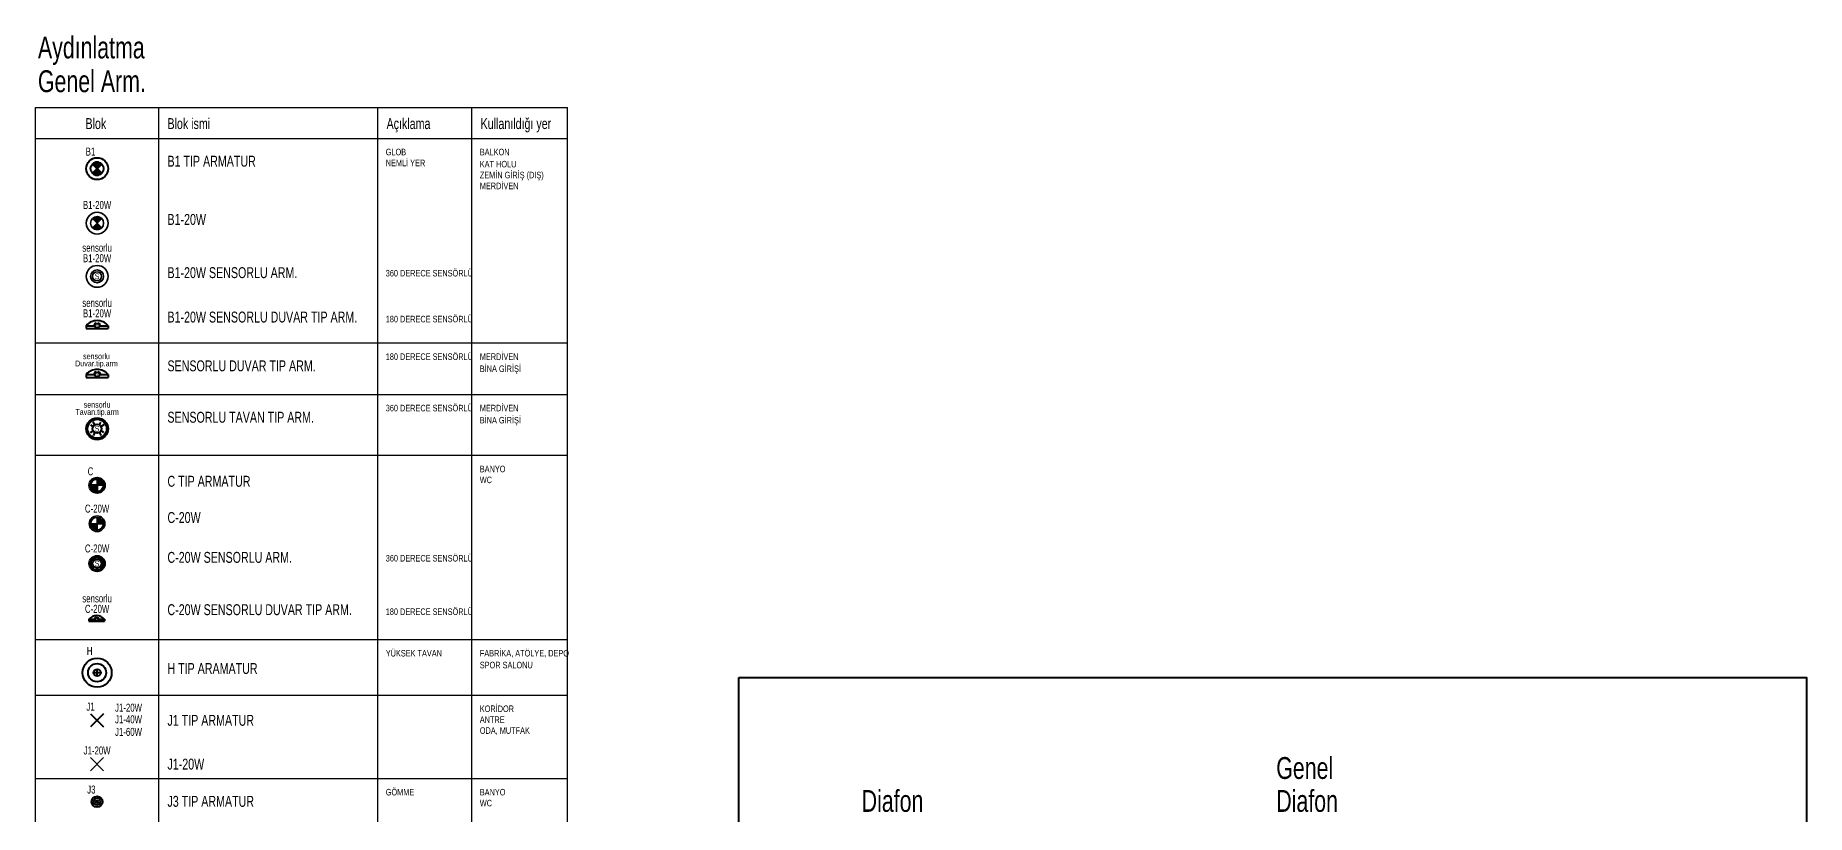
# Model space of a CAD drawing. Header units: millimetres. Extents: x -4521 to 20262, y 301 to 3092.
# Drawn here: x 9026 to 11460, y 2021 to 3092 of the extents above; entities that cross this region are included whole.
import ezdxf
from ezdxf.enums import TextEntityAlignment as Align

# ---------------------------------------------------------------- set-up
doc = ezdxf.new("R2010")
doc.units = ezdxf.units.MM
doc.linetypes.add('CONTINOUS', pattern=[0])
doc.linetypes.add('CONTINU', pattern=[0])
for name, color, linetype, lineweight in [('Aydınlatma', 4, 'CONTINOUS', 35), ('Aydınlatma_', 3, 'Continuous', 40), ('diyafon', 6, 'Continuous', 40), ('genell', 4, 'Continuous', 25)]:
    doc.layers.add(name, color=color, linetype=linetype, lineweight=lineweight)
doc.styles.add('Grupcad', font='arial.ttf', dxfattribs={"width": 0.7})
doc.styles.add('ROMANTUR', font='arial.ttf', dxfattribs={"width": 0.7})

# ---------------------------------------------------------------- blocks, each defined once
blk = doc.blocks.new('J3 TIP ARMATUR')
at = {"layer": 'Aydınlatma_', "color": 2, "linetype": 'CONTINU'}
for p, q in [((1.847367575697717, 0), (-1.847367575697717, 0)), ((0, -1.847367575697717), (0, 1.847367575683165))]:
    blk.add_line(p, q, dxfattribs=at)
at = {"layer": 'Aydınlatma_', "color": 1, "linetype": 'CONTINU'}
blk.add_circle((0, 0), 7.500000000000258, dxfattribs=at)
at = {"layer": 'Aydınlatma_', "color": 2, "linetype": 'CONTINU'}
for radius in [4.671364828084501, 1.847367575691228]:
    blk.add_circle((0, 0), radius, dxfattribs=at)
at = {"layer": 'Aydınlatma_', "color": 4, "linetype": 'CONTINU', "style": 'Grupcad', "width": 0.7, "flags": 8}
blk.add_attdef('J3', text='', height=11, dxfattribs=at).set_placement((-7.901658188406145, 16.73159014116391), align=Align.MIDDLE_CENTER)
blk = doc.blocks.new('SENSORLU TAVAN TIP ARM.')
at = {"layer": 'Aydınlatma_', "color": 2}
for p, q in [((-9.193400258023757, 5.278675489360467), (-5.33928896006546, 3.053503293987887)), ((-3.070827775358339, 5.317728916015767), (-5.29600222838053, 9.171844124372)), ((3.109384441529983, 5.300403584224114), (5.334565667581046, 9.154530523795984)), ((9.211983580011292, 5.261368763116479), (5.357860550866462, 3.036189794751408)), ((-9.193400258023757, -5.278675489353191), (-5.33928896006546, -3.053503293987887)), ((-3.070827775358339, -5.317728916015767), (-5.29600222838053, -9.171844124372)), ((3.109384441529983, -5.300403584224114), (5.334565667581046, -9.154530523795984)), ((9.211983580011292, -5.261368763116479), (5.357860550866462, -3.036189794744132))]:
    blk.add_line(p, q, dxfattribs=at)
at = {"layer": 'Aydınlatma_', "color": 1}
for radius in [15, 13]:
    blk.add_circle((0, 0), radius, dxfattribs=at)
at = {"layer": 'Aydınlatma_', "color": 4}
blk.add_circle((0, 0), 6.138631071872412, dxfattribs=at)
at = {"layer": 'Aydınlatma_', "color": 4, "linetype": 'Continuous', "width": 0.7, "flags": 8}
for tag, style, p in [('TAVAN.TIP.ARM', 'ROMANTUR', (0, 23.14453672250966)), ('SENSORLU', 'ROMANTUR', (0, 33.07544454277377)), ('S.', 'Grupcad', (0, 0))]:
    blk.add_attdef(tag, text='', height=8, dxfattribs=dict(at, style=style)).set_placement(p, align=Align.MIDDLE_CENTER)
blk = doc.blocks.new('SENSORLU DUVAR TIP ARM.')
at = {"layer": 'Aydınlatma_', "color": 1}
for p, q in [((-15, 4), (-3.069315535933129, 4)), ((-15, 4), (-15, 0)), ((-15, 0), (15, 0)), ((3.069315535933129, 4), (15, 4)), ((15, 4), (15, 0))]:
    blk.add_line(p, q, dxfattribs=at)
at = {"layer": 'Aydınlatma_', "color": 2}
for p, q in [((-4.596700129011879, 6.639337744680233), (-2.66964448003273, 5.526751646990306)), ((-1.535413887686445, 6.658864458004246), (-2.648001114182989, 8.585922062186)), ((1.554692220772267, 6.650201792115695), (2.667282833790523, 8.577265261897992)), ((4.60599178999837, 6.630684381554602), (2.678930275433231, 5.518094897372066))]:
    blk.add_line(p, q, dxfattribs=at)
at = {"layer": 'Aydınlatma_', "color": 4}
blk.add_circle((0, 4), 3.069315535936206, dxfattribs=at)
at = {"layer": 'Aydınlatma_', "color": 1}
blk.add_arc((0, -8.700497362486203), 19.6545830089198, 40.25458339466139, 139.7454166053386, dxfattribs=at)
at = {"layer": 'Aydınlatma_', "color": 4, "linetype": 'Continuous', "width": 0.7, "flags": 8}
for tag, height, style, p in [('SENSORLU', 8, 'ROMANTUR', (-0.8093724899372319, 29.01285820532212)), ('DUVAR.TIP.ARM', 8, 'ROMANTUR', (-0.8093724899372319, 19.08195038505801)), ('S.', 4, 'Grupcad', (0, 4))]:
    blk.add_attdef(tag, text='', height=height, dxfattribs=dict(at, style=style)).set_placement(p, align=Align.MIDDLE_CENTER)
blk = doc.blocks.new('B1 TIP ARMATUR')
at = {"layer": 'Aydınlatma_', "linetype": 'CONTINU'}
h = blk.add_hatch(color=1, dxfattribs=at)
edge = h.paths.add_edge_path()
edge.add_arc((0, 3.783497959375381e-10), 8.90954544273853, 44.99999999941044, 135.0000000005896)
edge.add_line((-6.299999999930151, 6.30000000014843), (6.300000000162981, -6.299999999886495))
edge.add_arc((0, 0), 8.90954544273853, 224.9999999994104, 315.0000000005896, ccw=False)
edge.add_line((-6.299999999813735, -6.29999999977008), (6.300000000046566, 6.30000000014843))
at = {"layer": 'Aydınlatma_', "color": 1, "linetype": 'CONTINU'}
for p, q in [((-6.299999999930151, 6.30000000014843), (6.300000000162981, -6.299999999886495)), ((6.300000000046566, 6.30000000014843), (-6.299999999813735, -6.29999999977008))]:
    blk.add_line(p, q, dxfattribs=at)
at = {"layer": 'Aydınlatma_', "color": 1}
blk.add_circle((8.731149137020111e-11, 1.600710675120354e-10), 15, dxfattribs=at)
at = {"layer": 'Aydınlatma_', "color": 1, "linetype": 'CONTINU'}
blk.add_circle((1.164153218269348e-10, 1.600710675120354e-10), 8.909545442950497, dxfattribs=at)
for centre, start, end in [((0, 3.783497959375381e-10), 44.99999999941044, 135.0000000005896), ((0, 0), 224.9999999994105, 315.0000000005895)]:
    blk.add_arc(centre, 8.90954544273853, start, end, dxfattribs=at)
at = {"layer": 'Aydınlatma_', "color": 4, "linetype": 'Continuous', "style": 'Grupcad', "width": 0.7, "flags": 8}
blk.add_attdef('B1', text='', height=11, dxfattribs=at).set_placement((-9.075053646840388, 23.48870838653238), align=Align.MIDDLE_CENTER)
blk = doc.blocks.new('B1-20W')
at = {"layer": 'Aydınlatma', "linetype": 'CONTINU'}
h = blk.add_hatch(color=1, dxfattribs=at)
edge = h.paths.add_edge_path()
edge.add_arc((-1.164153218269348e-10, 1.891748979687691e-10), 8.90954544273853, 44.99999999941044, 135.0000000005896)
edge.add_line((-6.300000000046566, 6.299999999959255), (6.300000000046566, -6.30000000007567))
edge.add_arc((-1.164153218269348e-10, -1.891748979687691e-10), 8.90954544273853, 224.9999999994104, 315.0000000005896, ccw=False)
edge.add_line((-6.299999999930151, -6.299999999959255), (6.299999999930151, 6.299999999959255))
at = {"layer": 'Aydınlatma', "color": 1, "linetype": 'CONTINU'}
for p, q in [((-6.300000000046566, 6.299999999959255), (6.300000000046566, -6.30000000007567)), ((6.299999999930151, 6.299999999959255), (-6.299999999930151, -6.299999999959255))]:
    blk.add_line(p, q, dxfattribs=at)
at = {"layer": 'Aydınlatma', "color": 4, "linetype": 'CONTINU'}
blk.add_circle((-2.91038304567337e-11, -2.91038304567337e-11), 15, dxfattribs=at)
at = {"layer": 'Aydınlatma', "color": 1, "linetype": 'CONTINU'}
blk.add_circle((0, -2.91038304567337e-11), 8.909545442950497, dxfattribs=at)
for centre, start, end in [((-1.164153218269348e-10, 1.891748979687691e-10), 44.99999999928148, 135.0000000007185), ((-1.164153218269348e-10, -1.891748979687691e-10), 224.9999999992815, 315.0000000007185)]:
    blk.add_arc(centre, 8.90954544273853, start, end, dxfattribs=at)
at = {"layer": 'Aydınlatma', "linetype": 'CONTINU', "style": 'Grupcad', "width": 0.7, "flags": 8}
blk.add_attdef('B1-20W', text='', height=11, dxfattribs=at).set_placement((-2.91038304567337e-11, 24.9999999999709), align=Align.MIDDLE_CENTER)
blk = doc.blocks.new('B1-20W SENSORLU ARM.')
at = {"layer": 'Aydınlatma', "color": 1, "linetype": 'CONTINU'}
for p, q in [((-6.300000000046566, 6.299999999988358), (-4.340667658325401, 4.340667658267193)), ((6.299999999930151, 6.299999999988358), (4.340667658136226, 4.340667658208986)), ((-4.34066765809257, -4.340667658063467), (-6.299999999930151, -6.299999999930151)), ((4.340667657947051, -4.340667657976155), (6.300000000046566, -6.300000000046566))]:
    blk.add_line(p, q, dxfattribs=at)
at = {"layer": 'Aydınlatma', "linetype": 'CONTINU'}
blk.add_circle((-2.91038304567337e-11, 0), 15, dxfattribs=at)
at = {"layer": 'Aydınlatma', "color": 1, "linetype": 'CONTINU'}
for centre, radius in [((0, 0), 8.909545442950497), ((-1.164153218269348e-10, 2.182787284255028e-10), 6.138631071872412)]:
    blk.add_circle(centre, radius, dxfattribs=at)
at = {"layer": 'Aydınlatma', "linetype": 'CONTINU', "style": 'Grupcad', "width": 0.7, "flags": 8}
for tag, p in [('SENSORLU', (-2.91038304567337e-11, 39.36143288080348)), ('B1-20W', (-2.91038304567337e-11, 25))]:
    blk.add_attdef(tag, text='', height=11, dxfattribs=at).set_placement(p, align=Align.MIDDLE_CENTER)
at = {"layer": 'Aydınlatma', "color": 4, "linetype": 'CONTINU', "style": 'Grupcad', "width": 0.7, "flags": 8}
blk.add_attdef('S.', text='', height=8, dxfattribs=at).set_placement((-1.164153218269348e-10, 2.182787284255028e-10), align=Align.MIDDLE_CENTER)
blk = doc.blocks.new('B1-20W SENSORLU DUVAR TIP ARM.')
at = {"layer": 'Aydınlatma_', "color": 1}
for p, q in [((-15, 4), (-3.069315535933129, 4)), ((-15, 4), (-15, 0)), ((-15, 0), (15, 0)), ((3.069315535933129, 4), (15, 4)), ((15, 4), (15, 0))]:
    blk.add_line(p, q, dxfattribs=at)
at = {"layer": 'Aydınlatma_', "color": 2}
for p, q in [((-4.596700129011879, 6.639337744680233), (-2.66964448003273, 5.526751646990306)), ((-1.535413887686445, 6.658864458004246), (-2.648001114182989, 8.585922062186)), ((1.554692220772267, 6.650201792115695), (2.667282833790523, 8.577265261897992)), ((4.60599178999837, 6.630684381554602), (2.678930275433231, 5.518094897372066))]:
    blk.add_line(p, q, dxfattribs=at)
at = {"layer": 'Aydınlatma_', "color": 4}
blk.add_circle((0, 4), 3.069315535936206, dxfattribs=at)
at = {"layer": 'Aydınlatma_', "color": 1}
blk.add_arc((0, -8.700497362486203), 19.6545830089198, 40.25458339466139, 139.7454166053386, dxfattribs=at)
at = {"layer": 'Aydınlatma_', "color": 4, "linetype": 'Continuous', "style": 'Grupcad', "width": 0.7, "flags": 8}
for tag, height, p in [('SENSORLU', 11, (0, 35.31551852723351)), ('B1-20W', 11, (0, 20.95408564643003)), ('S.', 4, (0, 4))]:
    blk.add_attdef(tag, text='', height=height, dxfattribs=at).set_placement(p, align=Align.MIDDLE_CENTER)
blk = doc.blocks.new('C TIP ARMATUR')
at = {"layer": 'Aydınlatma_', "linetype": 'CONTINU', "ltscale": 0.75}
h = blk.add_hatch(color=1, dxfattribs=at)
h.paths.add_polyline_path([(8.702380952381645, -1.455191522836685e-11), (0, -1.455191522836685e-11), (0, 8.702380952359817, -0.4142135623730951)])
h.paths.add_polyline_path([(0, -8.702380952388921, -0.4142135623730951), (-8.702380952367093, -1.455191522836685e-11), (0, -1.455191522836685e-11)])
at = {"layer": 'Aydınlatma_', "color": 1, "linetype": 'CONTINU', "ltscale": 0.75}
for p, q in [((8.702380952381645, 0), (-8.702380952367093, 0)), ((0, 8.70238095237437), (0, -8.70238095237437))]:
    blk.add_line(p, q, dxfattribs=at)
for radius in [10.74999999999503, 8.702380952376926]:
    blk.add_circle((0, 0), radius, dxfattribs=at)
at = {"layer": 'Aydınlatma_', "color": 4, "linetype": 'Continuous', "style": 'Grupcad', "width": 0.7, "flags": 8}
blk.add_attdef('C', text='', height=11, dxfattribs=at).set_placement((-9.0750536469277, 19.23870838636503), align=Align.MIDDLE_CENTER)
blk = doc.blocks.new('C-20W')
at = {"layer": 'Aydınlatma', "linetype": 'CONTINU'}
h = blk.add_hatch(color=1, dxfattribs=at)
h.paths.add_polyline_path([(8.702380952381645, -1.455191522836685e-11), (0, -1.455191522836685e-11), (0, 8.702380952352541, -0.4142135623730951)])
h.paths.add_polyline_path([(0, -8.702380952381645, -0.4142135623730951), (-8.702380952367093, -1.455191522836685e-11), (0, -1.455191522836685e-11)])
at = {"layer": 'Aydınlatma', "color": 1, "linetype": 'CONTINU'}
for p, q in [((8.702380952381645, 0), (-8.702380952367093, 0)), ((0, 8.702380952381645), (0, -8.702380952381645))]:
    blk.add_line(p, q, dxfattribs=at)
at = {"layer": 'Aydınlatma', "linetype": 'CONTINU'}
blk.add_circle((0, 0), 10.74999999999503, dxfattribs=at)
at = {"layer": 'Aydınlatma', "color": 1, "linetype": 'CONTINU'}
blk.add_circle((0, 0), 8.702380952376926, dxfattribs=at)
at = {"layer": 'Aydınlatma', "linetype": 'CONTINU', "style": 'Grupcad', "width": 0.7, "flags": 8}
blk.add_attdef('C-40W', text='', height=11, dxfattribs=at).set_placement((0, 20.74999999998545), align=Align.MIDDLE_CENTER)
blk = doc.blocks.new('C-20W SENSORLU DUVAR TIP ARM.')
at = {"layer": 'Aydınlatma_', "color": 1}
for p, q in [((-10.75, 2.866666666668607), (-2.199676134070614, 2.866666666668607)), ((-10.75, 2.866666666668607), (-10.75, 0)), ((-10.75, 0), (10.75, 0)), ((2.199676134099718, 2.866666666668607), (10.75, 2.866666666668607)), ((10.75, 2.866666666668607), (10.75, 0))]:
    blk.add_line(p, q, dxfattribs=at)
at = {"layer": 'Aydınlatma_', "color": 2}
for p, q in [((-3.294301759131486, 4.758192050358048), (-1.913245210686, 3.96083868034475)), ((-1.10037995284074, 4.772186194903043), (-1.897734131838661, 6.153244144566997)), ((1.114196091541089, 4.765977951014065), (1.911552697536536, 6.147040104362532)), ((3.300960782828042, 4.75199047345086), (1.919900030741701, 3.954634676454589))]:
    blk.add_line(p, q, dxfattribs=at)
at = {"layer": 'Aydınlatma_', "color": 4}
blk.add_circle((0, 2.866666666668607), 2.199676134087615, dxfattribs=at)
at = {"layer": 'Aydınlatma_', "color": 1}
blk.add_arc((0, -6.235356443110504), 14.08578448972587, 40.25458339466139, 139.7454166053386, dxfattribs=at)
at = {"layer": 'Aydınlatma_', "color": 4, "linetype": 'Continuous', "style": 'Grupcad', "width": 0.7, "flags": 8}
for tag, height, p in [('SENSORLU', 11, (0.6155137409368763, 31.4755048365987)), ('C-20W', 11, (0.6155137409368763, 17.11407195579523)), ('S.', 2.866666666666668, (0, 2.866666666668607))]:
    blk.add_attdef(tag, text='', height=height, dxfattribs=at).set_placement(p, align=Align.MIDDLE_CENTER)
blk = doc.blocks.new('C-20W SENSORLU ARM.')
at = {"layer": 'Aydınlatma_', "color": 4, "linetype": 'CONTINU'}
for p, q in [((-6.153512583929114, 6.15351258386363), (-4.340667658325401, 4.340667658259918)), ((6.153512583870906, 6.153512583921838), (4.340667658136226, 4.340667658208986)), ((-4.34066765809257, -4.340667658056191), (-6.15351258390001, -6.153512583892734)), ((4.340667657947051, -4.340667657968879), (6.15351258390001, -6.153512583892734))]:
    blk.add_line(p, q, dxfattribs=at)
at = {"layer": 'Aydınlatma_', "color": 1, "linetype": 'CONTINU', "ltscale": 0.75}
blk.add_line((8.702380952381645, 0), (6.138631071749842, 0), dxfattribs=at)
for radius in [10.74999999999503, 8.702380952376926]:
    blk.add_circle((0, 0), radius, dxfattribs=at)
at = {"layer": 'Aydınlatma_', "color": 3}
blk.add_circle((-1.164153218269348e-10, 2.182787284255028e-10), 6.138631071872412, dxfattribs=at)
at = {"layer": 'Aydınlatma_', "color": 4, "linetype": 'Continuous', "style": 'Grupcad', "width": 0.7, "flags": 8}
for tag, height, p in [('C-20W', 11, (0, 20.74999999999272)), ('S.', 8, (-1.164153218269348e-10, 2.182787284255028e-10))]:
    blk.add_attdef(tag, text='', height=height, dxfattribs=at).set_placement(p, align=Align.MIDDLE_CENTER)
blk = doc.blocks.new('H TIP ARAMATUR')
at = {"layer": 'Aydınlatma_', "color": 2, "linetype": 'CONTINU'}
for p, q in [((4.926313535106601, 0), (-4.926313535135705, 0)), ((0, -4.926313535179361), (0, 4.926313535179361))]:
    blk.add_line(p, q, dxfattribs=at)
at = {"layer": 'Aydınlatma_', "color": 1, "linetype": 'CONTINU'}
blk.add_circle((0, 0), 20.0000000000019, dxfattribs=at)
at = {"layer": 'Aydınlatma_', "color": 4, "linetype": 'CONTINU'}
blk.add_circle((0, 0), 12.45697287489275, dxfattribs=at)
at = {"layer": 'Aydınlatma_', "color": 2, "linetype": 'CONTINU'}
blk.add_circle((0, 0), 4.926313535176909, dxfattribs=at)
at = {"layer": 'Aydınlatma_', "color": 4, "linetype": 'CONTINU', "style": 'Grupcad', "width": 0.7, "flags": 8}
blk.add_attdef('H', text='', height=11, dxfattribs=at).set_placement((-10.21722290149773, 29.6566473103012), align=Align.MIDDLE_CENTER)
blk = doc.blocks.new('J1 TIP ARMATUR')
at = {"layer": 'Aydınlatma_', "color": 1, "linetype": 'CONTINU'}
for p, q in [((9, 9), (-9, -9)), ((-9, 9), (9, -9))]:
    blk.add_line(p, q, dxfattribs=at)
at = {"layer": 'Aydınlatma_', "color": 4, "linetype": 'CONTINU', "style": 'Grupcad', "width": 0.7, "flags": 8}
blk.add_attdef('J1', text='', height=11, dxfattribs=at).set_placement((-9.088416131184204, 18.74764386721654), align=Align.MIDDLE_CENTER)
blk = doc.blocks.new('J1-20W')
at = {"layer": 'Aydınlatma', "color": 1, "linetype": 'CONTINU'}
for p, q in [((9, 9), (-9, -9)), ((-9, 9), (9, -9))]:
    blk.add_line(p, q, dxfattribs=at)
at = {"layer": 'Aydınlatma', "linetype": 'CONTINU', "style": 'Grupcad', "width": 0.7, "flags": 8}
blk.add_attdef('J1-20W', text='', height=11, dxfattribs=at).set_placement((0, 18.74764386721654), align=Align.MIDDLE_CENTER)

msp = doc.modelspace()

# ---------------------------------------------------------------- linework, layer by layer
at = {"layer": 'diyafon', "linetype": 'Continuous'}
msp.add_lwpolyline([(9992.581743502818, 2209.630482331169), (11460.02332189522, 2209.630482331169), (11460.02332189522, 1089.741106953286), (9992.581743502818, 1089.741106953286)], close=True, dxfattribs=at)
at = {"layer": 'genell', "color": 251, "linetype": 'CONTINOUS'}
for p, q in [((9025.75513040612, 301.3222213371882), (9025.75513040612, 2993.14578252655)), ((9025.75513040612, 2993.14578252655), (9756.942932194797, 2993.14578252655)), ((9195.314596370095, 301.3222213371882), (9195.314596370095, 2993.14578252655)), ((9496.465087226723, 301.3222213371882), (9496.465087226708, 2993.14578252655)), ((9625.726398974643, 301.3222213371882), (9625.726398974657, 2993.14578252655)), ((9756.942932194797, 301.3222213371882), (9756.942932194797, 2993.14578252655)), ((9025.75513040612, 2950.641971682049), (9195.314596370095, 2950.641971682049)), ((9195.314596370095, 2950.641971682049), (9756.942932194797, 2950.641971682049)), ((9025.75513040612, 2669.332677047521), (9195.314596370095, 2669.332677047536)), ((9195.314596370095, 2669.332677047536), (9756.942932194797, 2669.332677047536)), ((9025.755130406062, 2598.645125058913), (9195.314596370008, 2598.645125058913)), ((9195.314596370037, 2598.645125058913), (9756.94293219474, 2598.645125058913)), ((9025.755130406062, 2514.931195065317), (9195.314596370037, 2514.931195065317)), ((9195.314596370037, 2514.931195065332), (9756.94293219474, 2514.931195065332)), ((9025.75513040612, 2261.536620494076), (9195.314596370095, 2261.536620494076)), ((9195.314596370066, 2261.536620494091), (9756.942932194797, 2261.536620494091)), ((9025.75513040612, 2185.293937260689), (9195.314596370095, 2185.293937260689)), ((9195.314596370066, 2185.293937260689), (9756.942932194797, 2185.293937260689)), ((9025.75513040612, 2070.62424731423), (9195.314596370066, 2070.62424731423)), ((9195.314596370066, 2070.624247314245), (9756.942932194797, 2070.624247314245))]:
    msp.add_line(p, q, dxfattribs=at)

# ---------------------------------------------------------------- block references
at = {"layer": 'Aydınlatma_', "linetype": 'CONTINU'}
ref = msp.add_blockref('B1 TIP ARMATUR', (9110.534863387991, 2908.95214223841), dxfattribs=at)
ref.add_attrib('B1', 'B1', dxfattribs={"color": 4, "linetype": 'Continuous', "height": 11, "style": 'ROMANTUR', "width": 0.7}).set_placement((9101.45980974115, 2932.440850624957), align=Align.MIDDLE_CENTER)
ref = msp.add_blockref('B1-20W', (9110.534863388108, 2834.058968510417), dxfattribs=at)
ref.add_attrib('B1-20W', 'B1-20W', dxfattribs={"color": 4, "linetype": 'Continuous', "height": 11, "style": 'Grupcad', "width": 0.7}).set_placement((9110.534863388079, 2859.058968510388), align=Align.MIDDLE_CENTER)
ref = msp.add_blockref('B1-20W SENSORLU ARM.', (9110.534863388108, 2760.901638519103), dxfattribs=at)
ref.add_attrib('S.', 'S', dxfattribs={"color": 4, "linetype": 'Continuous', "height": 8, "style": 'Grupcad', "width": 0.7}).set_placement((9110.534863387991, 2760.901638519335), align=Align.MIDDLE_CENTER)
ref.add_attrib('B1-20W', 'B1-20W', dxfattribs={"color": 4, "linetype": 'Continuous', "height": 11, "style": 'Grupcad', "width": 0.7}).set_placement((9110.534863388079, 2785.901638519103), align=Align.MIDDLE_CENTER)
ref.add_attrib('SENSORLU', 'sensorlu', dxfattribs={"color": 4, "linetype": 'Continuous', "height": 11, "style": 'Grupcad', "width": 0.7}).set_placement((9110.534863388079, 2800.263071399906), align=Align.MIDDLE_CENTER)
ref = msp.add_blockref('B1-20W SENSORLU DUVAR TIP ARM.', (9110.534863388108, 2689.110137009495), dxfattribs=at)
ref.add_attrib('SENSORLU', 'sensorlu', dxfattribs={"color": 4, "linetype": 'Continuous', "height": 11, "style": 'Grupcad', "width": 0.7}).set_placement((9110.534863388108, 2724.425655536728), align=Align.MIDDLE_CENTER)
ref.add_attrib('B1-20W', 'B1-20W', dxfattribs={"color": 4, "linetype": 'Continuous', "height": 11, "style": 'Grupcad', "width": 0.7}).set_placement((9110.534863388108, 2710.064222655925), align=Align.MIDDLE_CENTER)
ref.add_attrib('S.', 'S', dxfattribs={"color": 4, "linetype": 'Continuous', "height": 4, "style": 'Grupcad', "width": 0.7}).set_placement((9110.534863388108, 2693.110137009495), align=Align.MIDDLE_CENTER)
ref = msp.add_blockref('SENSORLU DUVAR TIP ARM.', (9110.53486338805, 2622.063985903627), dxfattribs=at)
ref.add_attrib('DUVAR.TIP.ARM', 'Duvar.tip.arm', dxfattribs={"color": 4, "linetype": 'Continuous', "height": 8, "style": 'ROMANTUR', "width": 0.7}).set_placement((9109.725490898098, 2641.145936288678), align=Align.MIDDLE_CENTER)
ref.add_attrib('SENSORLU', 'sensorlu', dxfattribs={"color": 4, "linetype": 'Continuous', "height": 8, "style": 'ROMANTUR', "width": 0.7}).set_placement((9109.725490898098, 2651.076844108942), align=Align.MIDDLE_CENTER)
ref.add_attrib('S.', 'S', dxfattribs={"color": 4, "linetype": 'Continuous', "height": 4, "style": 'Grupcad', "width": 0.7}).set_placement((9110.53486338805, 2626.063985903627), align=Align.MIDDLE_CENTER)
ref = msp.add_blockref('SENSORLU TAVAN TIP ARM.', (9110.53486338805, 2551.376433915004), dxfattribs=at)
ref.add_attrib('SENSORLU', 'sensorlu', dxfattribs={"color": 4, "linetype": 'Continuous', "height": 8, "style": 'ROMANTUR', "width": 0.7}).set_placement((9110.53486338805, 2584.451878457778), align=Align.MIDDLE_CENTER)
ref.add_attrib('TAVAN.TIP.ARM', 'Tavan.tip.arm', dxfattribs={"color": 4, "linetype": 'Continuous', "height": 8, "style": 'ROMANTUR', "width": 0.7}).set_placement((9110.53486338805, 2574.520970637514), align=Align.MIDDLE_CENTER)
ref.add_attrib('S.', 'S', dxfattribs={"color": 4, "linetype": 'Continuous', "height": 8, "style": 'Grupcad', "width": 0.7}).set_placement((9110.53486338805, 2551.376433915004), align=Align.MIDDLE_CENTER)
ref = msp.add_blockref('C TIP ARMATUR', (9110.53486338805, 2473.614497172875), dxfattribs=at)
ref.add_attrib('C', 'C', dxfattribs={"color": 4, "linetype": 'Continuous', "height": 11, "style": 'ROMANTUR', "width": 0.7}).set_placement((9101.459809741122, 2492.853205559233), align=Align.MIDDLE_CENTER)
ref = msp.add_blockref('C-20W', (9110.53486338805, 2420.871666952644), dxfattribs=at)
ref.add_attrib('C-20W', 'C-20W', dxfattribs={"color": 4, "linetype": 'Continuous', "height": 11, "style": 'Grupcad', "width": 0.7}).set_placement((9110.53486338805, 2441.621666952644), align=Align.MIDDLE_CENTER)
ref = msp.add_blockref('C-20W SENSORLU ARM.', (9110.53486338805, 2366.095689446982), dxfattribs=at)
ref.add_attrib('S.', 'S', dxfattribs={"color": 4, "linetype": 'Continuous', "height": 8, "style": 'Grupcad', "width": 0.7}).set_placement((9110.534863387933, 2366.095689447186), align=Align.MIDDLE_CENTER)
ref.add_attrib('C-20W', 'C-20W', dxfattribs={"color": 4, "linetype": 'Continuous', "height": 11, "style": 'Grupcad', "width": 0.7}).set_placement((9110.53486338805, 2386.845689446967), align=Align.MIDDLE_CENTER)
ref = msp.add_blockref('C-20W SENSORLU DUVAR TIP ARM.', (9109.919349647156, 2286.69195548433), dxfattribs=at)
ref.add_attrib('S.', 'S', dxfattribs={"color": 4, "linetype": 'Continuous', "height": 2.866666666666668, "style": 'Grupcad', "width": 0.7000000000000001}).set_placement((9109.919349647156, 2289.558622150998), align=Align.MIDDLE_CENTER)
ref.add_attrib('C-20W', 'C-20W', dxfattribs={"color": 4, "linetype": 'Continuous', "height": 11, "style": 'Grupcad', "width": 0.7}).set_placement((9110.534863388108, 2303.806027440132), align=Align.MIDDLE_CENTER)
ref.add_attrib('SENSORLU', 'sensorlu', dxfattribs={"color": 4, "linetype": 'Continuous', "height": 11, "style": 'Grupcad', "width": 0.7}).set_placement((9110.534863388108, 2318.167460320936), align=Align.MIDDLE_CENTER)
ref = msp.add_blockref('J3 TIP ARMATUR', (9110.534863388108, 2038.660510906946), dxfattribs=at)
ref.add_attrib('J3', 'J3', dxfattribs={"color": 4, "linetype": 'ByBlock', "height": 11, "style": 'Grupcad', "width": 0.7}).set_placement((9102.633205199672, 2055.39210104811), align=Align.MIDDLE_CENTER)
at = {"layer": 'genell', "linetype": 'CONTINU'}
ref = msp.add_blockref('H TIP ARAMATUR', (9110.534863388108, 2216.055096588792), dxfattribs=at)
ref.add_attrib('H', 'H', dxfattribs={"layer": 'Aydınlatma_', "color": 4, "linetype": 'CONTINU', "height": 11, "style": 'Grupcad', "width": 0.7}).set_placement((9100.31764048658, 2245.711743899094), align=Align.MIDDLE_CENTER)
ref = msp.add_blockref('J1 TIP ARMATUR', (9110.534863388108, 2150.584846330774), dxfattribs=at)
ref.add_attrib('J1', 'J1', dxfattribs={"layer": 'Aydınlatma_', "color": 4, "linetype": 'CONTINU', "height": 11, "style": 'Grupcad', "width": 0.7}).set_placement((9101.446447256894, 2169.33249019799), align=Align.MIDDLE_CENTER)
ref = msp.add_blockref('J1-20W', (9110.534863388108, 2090.328481679226), dxfattribs=at)
ref.add_attrib('J1-20W', 'J1-20W', dxfattribs={"layer": 'Aydınlatma_', "color": 4, "linetype": 'CONTINU', "height": 11, "style": 'Grupcad', "width": 0.7}).set_placement((9110.534863388108, 2109.076125546442), align=Align.MIDDLE_CENTER)

# ---------------------------------------------------------------- texts
at = {"layer": 'Aydınlatma_', "color": 4, "linetype": 'CONTINU', "style": 'Grupcad', "width": 0.7}
for s, p in [('J1-20W', (9135.1559780901, 2162.428885219586)), ('J1-40W', (9135.1559780901, 2146.433639451072)), ('J1-60W', (9135.1559780901, 2129.158901651241))]:
    msp.add_text(s, height=11, dxfattribs=at).set_placement(p)
at = {"layer": 'genell', "color": 3, "linetype": 'CONTINOUS', "style": 'Grupcad', "width": 0.7}
for s, p in [('Aydınlatma', (9029.212024369132, 3075.544855161537)), ('Genel Arm.', (9029.212024369132, 3029.160479600858)), ('Genel', (10731.15758999602, 2085.0151554527)), ('Diafon', (10161.36684484824, 2039.734916638557)), ('Diafon', (10731.15758999602, 2039.734916638674))]:
    msp.add_text(s, height=30, dxfattribs=at).set_placement(p, align=Align.MIDDLE_LEFT)
at = {"layer": 'genell', "color": 2, "linetype": 'CONTINOUS', "style": 'Grupcad', "width": 0.7}
msp.add_text('Blok', height=15, dxfattribs=at).set_placement((9108.83392630596, 2970.907760346974), align=Align.MIDDLE_CENTER)
for s, p in [('Blok ismi', (9207.21923025194, 2970.907760346974)), ('Açıklama', (9508.369721108553, 2970.907760346974)), ('Kullanıldığı yer', (9637.631032856501, 2970.907760346974))]:
    msp.add_text(s, height=15, dxfattribs=at).set_placement(p, align=Align.MIDDLE_LEFT)
at = {"layer": 'genell', "linetype": 'CONTINOUS', "style": 'Grupcad', "width": 0.7}
for s, p in [('B1 TIP ARMATUR', (9207.21923025194, 2919.201166131501)), ('B1-20W', (9207.21923025194, 2839.159811333313)), ('B1-20W SENSORLU ARM.', (9207.21923025194, 2766.002481342028)), ('B1-20W SENSORLU DUVAR TIP ARM.', (9207.21923025194, 2704.93802260287)), ('SENSORLU DUVAR TIP ARM.', (9207.219230251882, 2637.891871497002)), ('SENSORLU TAVAN TIP ARM.', (9207.219230251882, 2567.204319508379)), ('C TIP ARMATUR', (9207.219230251998, 2479.191079265041)), ('C-20W', (9207.21923025194, 2429.352970716976)), ('C-20W SENSORLU ARM.', (9207.21923025194, 2374.576993211285)), ('C-20W SENSORLU DUVAR TIP ARM.', (9207.21923025194, 2302.66669145619)), ('H TIP ARAMATUR', (9207.21923025194, 2221.799892973966)), ('J1 TIP ARMATUR', (9207.21923025194, 2150.584846330774)), ('J1-20W', (9207.21923025194, 2090.328481679226)), ('J3 TIP ARMATUR', (9207.21923025194, 2039.183441763711))]:
    msp.add_text(s, height=15, dxfattribs=at).set_placement(p, align=Align.MIDDLE_LEFT)
at = {"layer": 'genell', "color": 4, "linetype": 'CONTINOUS', "style": 'Grupcad', "width": 0.7}
for s, p in [('GLOB', (9507.248332338728, 2927.320503839434)), ('NEMLİ YER', (9507.248332338728, 2912.320503839434)), ('BALKON', (9636.509644086676, 2927.320503839434)), ('ZEMİN GİRİŞ (DIŞ)', (9636.509644086676, 2895.697838470394)), ('KAT HOLU', (9636.509644086676, 2910.697838470394)), ('MERDİVEN', (9636.509644086676, 2880.697838470394)), ('360 DERECE SENSÖRLÜ', (9507.248332338699, 2760.776660486834)), ('180 DERECE SENSÖRLÜ', (9507.248332338757, 2697.691687873066)), ('180 DERECE SENSÖRLÜ', (9507.248332338699, 2646.011209204906)), ('MERDİVEN', (9636.509644086618, 2646.011209204906)), ('BİNA GİRİŞİ', (9636.509644086618, 2629.388543835881)), ('360 DERECE SENSÖRLÜ', (9507.248332338699, 2575.323657216297)), ('MERDİVEN', (9636.509644086618, 2575.323657216297)), ('BİNA GİRİŞİ', (9636.509644086618, 2558.700991847258)), ('WC', (9636.509644086676, 2476.609727222702)), ('BANYO', (9636.509644086676, 2491.609727222702)), ('360 DERECE SENSÖRLÜ', (9507.248332338699, 2368.902346053463)), ('180 DERECE SENSÖRLÜ', (9507.248332338757, 2295.420356726387)), ('YÜKSEK TAVAN', (9507.248332338728, 2238.314327894561)), ('FABRİKA, ATÖLYE, DEPO', (9636.509644086676, 2238.314327894561)), ('SPOR SALONU', (9636.509644086676, 2222.049996534621)), ('KORİDOR', (9636.509644086676, 2161.972469418073)), ('ANTRE', (9636.509644086676, 2146.972469418073)), ('ODA, MUTFAK', (9636.509644086676, 2131.972469418073)), ('BANYO', (9636.509644086676, 2047.302779471614)), ('WC', (9636.509644086676, 2032.302779471614))]:
    msp.add_text(s, height=9, dxfattribs=at).set_placement(p)
at = {"layer": 'genell', "color": 3, "linetype": 'CONTINOUS', "style": 'Grupcad', "width": 0.7}
msp.add_text('GÖMME', height=9, dxfattribs=at).set_placement((9507.248332338728, 2047.302779471614))

doc.saveas('drawing.dxf')
